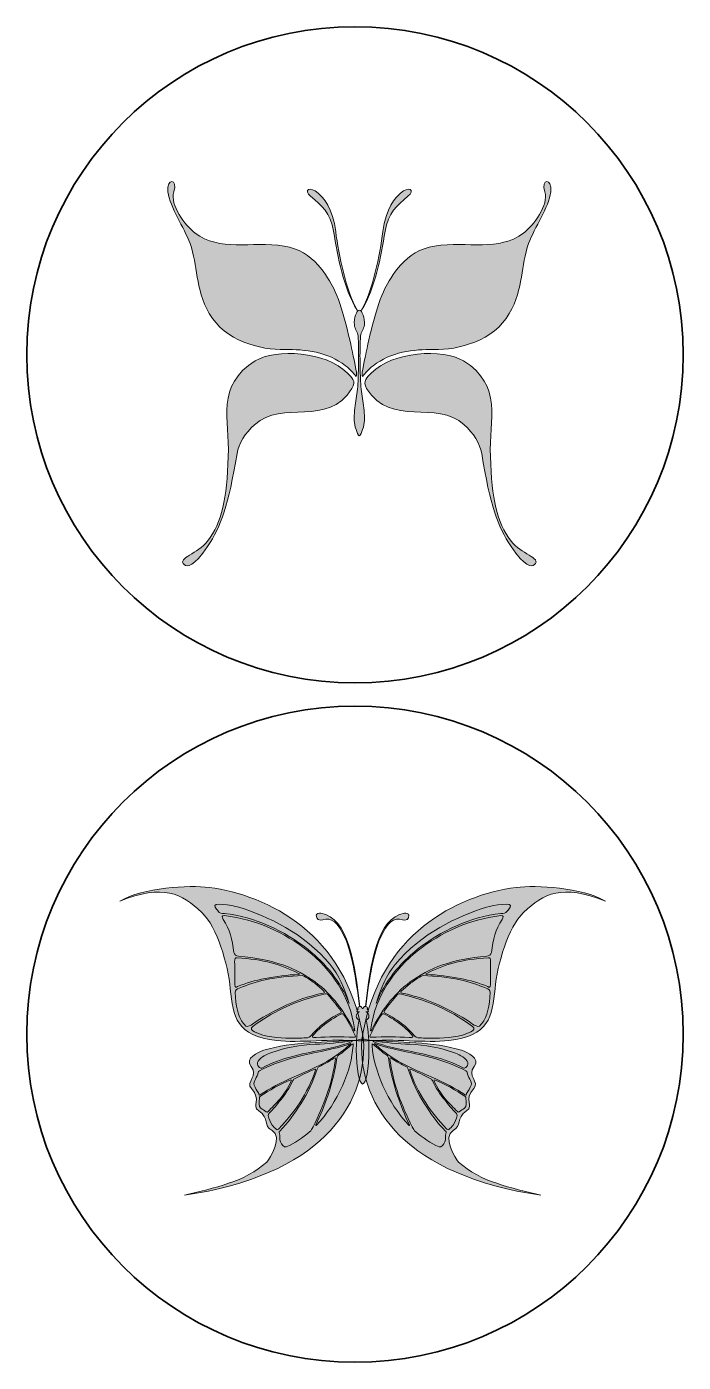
# Model space of a CAD drawing. Header units: inches. Extents: x 29 to 494, y -196 to -15.
# Drawn here: x 318.7 to 403.7, y -188.5 to -15.5 of the extents above; entities that cross this region are included whole.
import ezdxf

# ---------------------------------------------------------------- set-up
doc = ezdxf.new("R2010")
doc.units = ezdxf.units.IN
doc.header["$MEASUREMENT"] = 0
doc.layers.add('Layer 1', color=7, linetype='Continuous')

msp = doc.modelspace()

# ---------------------------------------------------------------- hatches: boundary and pattern name
at = {"layer": 'Layer 1'}
h = msp.add_hatch(color=250, dxfattribs=at)
edge = h.paths.add_edge_path()
edge.add_spline(control_points=[(358.39, -49.38), (357.63, -47.9), (355.81, -44.43), (351.97, -43.87), (347.64, -43.24), (343.62, -44.59), (340.46, -42.19), (339.13, -41.18), (337.15, -38.53), (337.7, -36.86), (338.28, -35.07), (336.72, -35.01), (336.93, -36.85), (337.17, -38.87), (339.04, -41.46), (339.79, -43.53), (340.85, -46.43), (340.41, -49.27), (342.29, -52.61), (344.29, -56.14), (348.92, -57.36), (352.05, -57.28), (354.67, -57.22), (357.64, -57.58), (359.92, -59.37), (360.63, -59.93), (360.92, -60.3), (361.24, -60.72), (361.48, -61.03), (361.33, -59.95), (360.93, -58.12), (360.39, -55.59), (359.52, -51.59), (358.39, -49.38), (358.39, -49.38), (358.39, -49.38), (358.39, -49.38)], knot_values=[0, 0, 0, 0, 1, 1, 1, 2, 2, 2, 3, 3, 3, 4, 4, 4, 5, 5, 5, 6, 6, 6, 7, 7, 7, 8, 8, 8, 9, 9, 9, 10, 10, 10, 11, 11, 11, 12, 12, 12, 12], degree=3, periodic=1)
h = msp.add_hatch(color=250, dxfattribs=at)
edge = h.paths.add_edge_path()
edge.add_spline(control_points=[(361.42, -52.19), (360.02, -49.57), (359.01, -45.05), (358.66, -42), (358.32, -38.98), (356.98, -37.53), (356.4, -37.02), (355.27, -36.06), (354.45, -36.61), (355.41, -37.42), (356.85, -38.64), (357.97, -39.51), (358.37, -41.94), (358.93, -45.34), (359.66, -49.25), (361.42, -52.19), (361.42, -52.19), (361.42, -52.19), (361.42, -52.19)], knot_values=[0, 0, 0, 0, 1, 1, 1, 2, 2, 2, 3, 3, 3, 4, 4, 4, 5, 5, 5, 6, 6, 6, 6], degree=3, periodic=1)
edge = h.paths.add_edge_path()
edge.add_spline(control_points=[(362.01, -52.19), (363.4, -49.57), (364.41, -45.05), (364.76, -42), (365.1, -38.98), (366.44, -37.53), (367.03, -37.02), (368.15, -36.06), (368.97, -36.61), (368.01, -37.42), (366.57, -38.64), (365.45, -39.51), (365.05, -41.94), (364.49, -45.34), (363.76, -49.25), (362.01, -52.19), (362.01, -52.19), (362.01, -52.19), (362.01, -52.19)], knot_values=[0, 0, 0, 0, 1, 1, 1, 2, 2, 2, 3, 3, 3, 4, 4, 4, 5, 5, 5, 6, 6, 6, 6], degree=3, periodic=1)
h = msp.add_hatch(color=250, dxfattribs=at)
edge = h.paths.add_edge_path()
edge.add_spline(control_points=[(365.03, -49.38), (365.79, -47.9), (367.62, -44.43), (371.46, -43.87), (375.78, -43.24), (379.8, -44.59), (382.96, -42.19), (384.29, -41.18), (386.27, -38.53), (385.73, -36.86), (385.14, -35.07), (386.7, -35.01), (386.49, -36.85), (386.26, -38.87), (384.38, -41.46), (383.63, -43.53), (382.58, -46.43), (383.02, -49.27), (381.13, -52.61), (379.13, -56.14), (374.5, -57.36), (371.37, -57.28), (368.75, -57.22), (365.78, -57.58), (363.51, -59.37), (362.79, -59.93), (362.51, -60.3), (362.18, -60.72), (361.94, -61.03), (362.1, -59.95), (362.49, -58.12), (363.03, -55.59), (363.9, -51.59), (365.03, -49.38), (365.03, -49.38), (365.03, -49.38), (365.03, -49.38)], knot_values=[0, 0, 0, 0, 1, 1, 1, 2, 2, 2, 3, 3, 3, 4, 4, 4, 5, 5, 5, 6, 6, 6, 7, 7, 7, 8, 8, 8, 9, 9, 9, 10, 10, 10, 11, 11, 11, 12, 12, 12, 12], degree=3, periodic=1)
h = msp.add_hatch(color=250, dxfattribs=at)
edge = h.paths.add_edge_path()
edge.add_spline(control_points=[(361.55, -55.55), (361.61, -56.42), (361.63, -57.43), (361.62, -58.45), (361.61, -59.47), (361.58, -60.49), (361.54, -61.38), (361.51, -62.32), (361.37, -63.13), (361.25, -63.93), (361.13, -64.74), (361.02, -65.55), (361.05, -66.49), (361.06, -66.77), (361.15, -67.22), (361.28, -67.62), (361.41, -68.02), (361.57, -68.38), (361.71, -68.47), (361.85, -68.38), (362.01, -68.02), (362.14, -67.62), (362.27, -67.22), (362.37, -66.77), (362.37, -66.49), (362.4, -65.55), (362.29, -64.74), (362.17, -63.93), (362.05, -63.13), (361.91, -62.32), (361.88, -61.38), (361.84, -60.49), (361.81, -59.47), (361.8, -58.45), (361.79, -57.43), (361.81, -56.42), (361.87, -55.55), (361.89, -55.26), (362, -55.04), (362.11, -54.82), (362.22, -54.6), (362.33, -54.38), (362.36, -54.08), (362.44, -53.21), (362.08, -52.19), (361.71, -52.19), (361.35, -52.19), (360.98, -53.21), (361.07, -54.08), (361.09, -54.38), (361.21, -54.6), (361.31, -54.82), (361.42, -55.04), (361.53, -55.26), (361.55, -55.55), (361.55, -55.55), (361.55, -55.55), (361.55, -55.55)], knot_values=[0, 0, 0, 0, 1, 1, 1, 2, 2, 2, 3, 3, 3, 4, 4, 4, 5, 5, 5, 6, 6, 6, 7, 7, 7, 8, 8, 8, 9, 9, 9, 10, 10, 10, 11, 11, 11, 12, 12, 12, 13, 13, 13, 14, 14, 14, 15, 15, 15, 16, 16, 16, 17, 17, 17, 18, 18, 18, 19, 19, 19, 19], degree=3, periodic=1)
h = msp.add_hatch(color=250, dxfattribs=at)
edge = h.paths.add_edge_path()
edge.add_spline(control_points=[(360.12, -60.29), (360.7, -60.9), (361.37, -61.35), (360.76, -62.32), (357.59, -67.45), (351.78, -63.71), (348.15, -67.01), (346.92, -68.12), (346.09, -69.46), (345.88, -70.75), (344.75, -77.47), (343.84, -80.11), (342.06, -82.79), (340.3, -85.46), (339.41, -85.48), (339.03, -85.14), (338.06, -84.3), (340.87, -83.69), (342.05, -82.11), (343.96, -79.57), (344.55, -76.71), (344.75, -71.11), (344.92, -66.33), (343.07, -61.94), (348.23, -58.75), (350.89, -57.1), (357.51, -57.55), (360.12, -60.29), (360.12, -60.29), (360.12, -60.29), (360.12, -60.29)], knot_values=[0, 0, 0, 0, 1, 1, 1, 2, 2, 2, 3, 3, 3, 4, 4, 4, 5, 5, 5, 6, 6, 6, 7, 7, 7, 8, 8, 8, 9, 9, 9, 10, 10, 10, 10], degree=3, periodic=1)
h = msp.add_hatch(color=250, dxfattribs=at)
edge = h.paths.add_edge_path()
edge.add_spline(control_points=[(363.3, -60.29), (362.72, -60.9), (362.06, -61.35), (362.66, -62.32), (365.84, -67.45), (371.64, -63.71), (375.28, -67.01), (376.5, -68.12), (377.33, -69.46), (377.55, -70.75), (378.67, -77.47), (379.59, -80.11), (381.36, -82.79), (383.12, -85.46), (384.01, -85.48), (384.4, -85.14), (385.37, -84.3), (382.55, -83.69), (381.37, -82.11), (379.46, -79.57), (378.88, -76.71), (378.68, -71.11), (378.5, -66.33), (380.35, -61.94), (375.2, -58.75), (372.54, -57.1), (365.92, -57.55), (363.3, -60.29), (363.3, -60.29), (363.3, -60.29), (363.3, -60.29)], knot_values=[0, 0, 0, 0, 1, 1, 1, 2, 2, 2, 3, 3, 3, 4, 4, 4, 5, 5, 5, 6, 6, 6, 7, 7, 7, 8, 8, 8, 9, 9, 9, 10, 10, 10, 10], degree=3, periodic=1)
h = msp.add_hatch(color=7, dxfattribs=at)
edge = h.paths.add_edge_path()
edge.add_spline(control_points=[(362.15, -146.07), (359.94, -132.98), (349.96, -127.97), (342.28, -126.96), (339.68, -126.62), (333.7, -126.94), (330.69, -128.74), (336.36, -126.49), (338.7, -127.71), (341.31, -130.2), (343.35, -132.15), (344.68, -136.86), (345.01, -140.09), (345.37, -143.74), (345.77, -146.17), (351.01, -146.79), (353.86, -147.13), (358.27, -146.53), (361.56, -146.84), (362.42, -146.91), (362.22, -146.48), (362.15, -146.07), (362.15, -146.07), (362.15, -146.07), (362.15, -146.07)], knot_values=[0, 0, 0, 0, 1, 1, 1, 2, 2, 2, 3, 3, 3, 4, 4, 4, 5, 5, 5, 6, 6, 6, 7, 7, 7, 8, 8, 8, 8], degree=3, periodic=1)
h = msp.add_hatch(color=7, dxfattribs=at)
edge = h.paths.add_edge_path()
edge.add_spline(control_points=[(362.14, -146.07), (364.34, -132.97), (374.32, -127.97), (382, -126.96), (384.6, -126.62), (390.58, -126.94), (393.59, -128.74), (387.92, -126.49), (385.58, -127.71), (382.98, -130.2), (380.94, -132.15), (379.6, -136.86), (379.28, -140.09), (378.91, -143.74), (378.51, -146.17), (373.28, -146.79), (370.43, -147.13), (366.01, -146.53), (362.73, -146.84), (361.87, -146.91), (362.07, -146.48), (362.14, -146.07), (362.14, -146.07), (362.14, -146.07), (362.14, -146.07)], knot_values=[0, 0, 0, 0, 1, 1, 1, 2, 2, 2, 3, 3, 3, 4, 4, 4, 5, 5, 5, 6, 6, 6, 7, 7, 7, 8, 8, 8, 8], degree=3, periodic=1)
h = msp.add_hatch(color=7, dxfattribs=at)
edge = h.paths.add_edge_path()
edge.add_spline(control_points=[(362.58, -144.16), (362.81, -144.95), (362.96, -146.35), (362.96, -147.94), (362.96, -150.41), (362.6, -152.42), (362.14, -152.42), (361.69, -152.42), (361.32, -150.41), (361.32, -147.94), (361.32, -146.35), (361.47, -144.95), (361.7, -144.16), (361.47, -144.04), (361.32, -143.85), (361.32, -143.63), (361.32, -143.39), (361.49, -143.19), (361.74, -143.08), (361.53, -143.04), (361.39, -143.08), (361.39, -143.01), (361.39, -142.94), (361.45, -142.78), (361.57, -142.74), (361.54, -142.7), (361.52, -142.66), (361.52, -142.61), (361.52, -142.5), (361.61, -142.42), (361.72, -142.39), (361.28, -138.53), (360.71, -135.43), (359.88, -133.57), (358.95, -131.47), (358.06, -130.73), (356.99, -131.15), (356.54, -131.32), (356.13, -131.11), (356.14, -130.53), (356.15, -130.32), (356.52, -130.25), (356.72, -130.29), (360.28, -130.88), (361.13, -136.78), (361.78, -142.38), (361.78, -142.38), (361.8, -142.38), (361.8, -142.38), (361.95, -142.38), (362.07, -142.48), (362.07, -142.61), (362.07, -142.63), (362.07, -142.64), (362.07, -142.66), (362.09, -142.65), (362.12, -142.65), (362.14, -142.65), (362.17, -142.65), (362.19, -142.65), (362.22, -142.66), (362.21, -142.64), (362.21, -142.63), (362.21, -142.61), (362.21, -142.48), (362.33, -142.38), (362.49, -142.38), (362.49, -142.38), (362.5, -142.38), (362.5, -142.38), (363.16, -136.78), (364, -130.88), (367.56, -130.29), (367.77, -130.25), (368.13, -130.32), (368.14, -130.53), (368.16, -131.11), (367.75, -131.32), (367.29, -131.15), (366.22, -130.73), (365.33, -131.47), (364.4, -133.57), (363.58, -135.43), (363, -138.53), (362.56, -142.39), (362.68, -142.42), (362.76, -142.5), (362.76, -142.61), (362.76, -142.66), (362.75, -142.7), (362.72, -142.74), (362.83, -142.78), (362.9, -142.94), (362.9, -143.01), (362.9, -143.08), (362.76, -143.04), (362.55, -143.08), (362.8, -143.19), (362.96, -143.39), (362.96, -143.63), (362.96, -143.85), (362.81, -144.04), (362.58, -144.16), (362.58, -144.16), (362.58, -144.16), (362.58, -144.16)], knot_values=[0, 0, 0, 0, 1, 1, 1, 2, 2, 2, 3, 3, 3, 4, 4, 4, 5, 5, 5, 6, 6, 6, 7, 7, 7, 8, 8, 8, 9, 9, 9, 10, 10, 10, 11, 11, 11, 12, 12, 12, 13, 13, 13, 14, 14, 14, 15, 15, 15, 16, 16, 16, 17, 17, 17, 18, 18, 18, 19, 19, 19, 20, 20, 20, 21, 21, 21, 22, 22, 22, 23, 23, 23, 24, 24, 24, 25, 25, 25, 26, 26, 26, 27, 27, 27, 28, 28, 28, 29, 29, 29, 30, 30, 30, 31, 31, 31, 32, 32, 32, 33, 33, 33, 34, 34, 34, 35, 35, 35, 35], degree=3, periodic=1)
h = msp.add_hatch(color=7, dxfattribs=at)
edge = h.paths.add_edge_path()
edge.add_spline(control_points=[(361.31, -146.73), (357.41, -147.05), (353.08, -146.91), (349.33, -148.04), (348.6, -148.26), (346.83, -149.13), (347.7, -150.15), (348.72, -151.33), (346.97, -152.17), (347.73, -153), (349.14, -154.54), (347.68, -155.18), (348.69, -155.89), (350.12, -156.88), (349.21, -157.81), (350.42, -158.44), (351.84, -159.18), (350.16, -162.11), (349.72, -162.53), (346.95, -165.12), (342.89, -165.86), (339.06, -166.83), (356.36, -164.3), (362.69, -155.49), (362.26, -146.74), (362.25, -146.46), (361.59, -146.7), (361.31, -146.73), (361.31, -146.73), (361.31, -146.73), (361.31, -146.73)], knot_values=[0, 0, 0, 0, 1, 1, 1, 2, 2, 2, 3, 3, 3, 4, 4, 4, 5, 5, 5, 6, 6, 6, 7, 7, 7, 8, 8, 8, 9, 9, 9, 10, 10, 10, 10], degree=3, periodic=1)
h = msp.add_hatch(color=7, dxfattribs=at)
edge = h.paths.add_edge_path()
edge.add_spline(control_points=[(362.97, -146.73), (366.87, -147.05), (371.21, -146.91), (374.95, -148.04), (375.68, -148.26), (377.45, -149.13), (376.58, -150.15), (375.57, -151.33), (377.31, -152.17), (376.55, -153), (375.14, -154.54), (376.6, -155.18), (375.6, -155.89), (374.17, -156.88), (375.07, -157.81), (373.86, -158.44), (372.44, -159.18), (374.12, -162.11), (374.57, -162.53), (377.34, -165.12), (381.39, -165.86), (385.23, -166.83), (367.93, -164.3), (361.59, -155.49), (362.02, -146.74), (362.04, -146.46), (362.69, -146.7), (362.97, -146.73), (362.97, -146.73), (362.97, -146.73), (362.97, -146.73)], knot_values=[0, 0, 0, 0, 1, 1, 1, 2, 2, 2, 3, 3, 3, 4, 4, 4, 5, 5, 5, 6, 6, 6, 7, 7, 7, 8, 8, 8, 9, 9, 9, 10, 10, 10, 10], degree=3, periodic=1)

# ---------------------------------------------------------------- linework, layer by layer
at = {"layer": 'Layer 1', "color": 250, "lineweight": 35}
for points in [[(403.65, -57.95), (403.65, -81.43), (384.62, -100.45), (361.15, -100.45), (337.68, -100.45), (318.65, -81.43), (318.65, -57.95), (318.65, -34.48), (337.68, -15.45), (361.15, -15.45), (384.62, -15.45), (403.65, -34.48), (403.65, -57.95)], [(403.65, -145.97), (403.65, -169.44), (384.62, -188.47), (361.15, -188.47), (337.68, -188.47), (318.65, -169.44), (318.65, -145.97), (318.65, -122.5), (337.68, -103.47), (361.15, -103.47), (384.62, -103.47), (403.65, -122.5), (403.65, -145.97)]]:
    msp.add_open_spline(points, degree=3, knots=[0, 0, 0, 0, 1, 1, 1, 2, 2, 2, 3, 3, 3, 4, 4, 4, 4], dxfattribs=at)
at = {"layer": 'Layer 1', "lineweight": 0}
for points, knots in [([(358.39, -49.38), (357.63, -47.9), (355.81, -44.43), (351.97, -43.87), (347.64, -43.24), (343.62, -44.59), (340.46, -42.19), (339.13, -41.18), (337.15, -38.53), (337.7, -36.86), (338.28, -35.07), (336.72, -35.01), (336.93, -36.85), (337.17, -38.87), (339.04, -41.46), (339.79, -43.53), (340.85, -46.43), (340.41, -49.27), (342.29, -52.61), (344.29, -56.14), (348.92, -57.36), (352.05, -57.28), (354.67, -57.22), (357.64, -57.58), (359.92, -59.37), (360.63, -59.93), (360.92, -60.3), (361.24, -60.72), (361.48, -61.03), (361.33, -59.95), (360.93, -58.12), (360.39, -55.59), (359.52, -51.59), (358.39, -49.38), (358.39, -49.38), (358.39, -49.38), (358.39, -49.38)], [0, 0, 0, 0, 1, 1, 1, 2, 2, 2, 3, 3, 3, 4, 4, 4, 5, 5, 5, 6, 6, 6, 7, 7, 7, 8, 8, 8, 9, 9, 9, 10, 10, 10, 11, 11, 11, 12, 12, 12, 12]), ([(361.42, -52.19), (360.02, -49.57), (359.01, -45.05), (358.66, -42), (358.32, -38.98), (356.98, -37.53), (356.4, -37.02), (355.27, -36.06), (354.45, -36.61), (355.41, -37.42), (356.85, -38.64), (357.97, -39.51), (358.37, -41.94), (358.93, -45.34), (359.66, -49.25), (361.42, -52.19), (361.42, -52.19), (361.42, -52.19), (361.42, -52.19)], [0, 0, 0, 0, 1, 1, 1, 2, 2, 2, 3, 3, 3, 4, 4, 4, 5, 5, 5, 6, 6, 6, 6]), ([(365.03, -49.38), (365.79, -47.9), (367.62, -44.43), (371.46, -43.87), (375.78, -43.24), (379.8, -44.59), (382.96, -42.19), (384.29, -41.18), (386.27, -38.53), (385.73, -36.86), (385.14, -35.07), (386.7, -35.01), (386.49, -36.85), (386.26, -38.87), (384.38, -41.46), (383.63, -43.53), (382.58, -46.43), (383.02, -49.27), (381.13, -52.61), (379.13, -56.14), (374.5, -57.36), (371.37, -57.28), (368.75, -57.22), (365.78, -57.58), (363.51, -59.37), (362.79, -59.93), (362.51, -60.3), (362.18, -60.72), (361.94, -61.03), (362.1, -59.95), (362.49, -58.12), (363.03, -55.59), (363.9, -51.59), (365.03, -49.38), (365.03, -49.38), (365.03, -49.38), (365.03, -49.38)], [0, 0, 0, 0, 1, 1, 1, 2, 2, 2, 3, 3, 3, 4, 4, 4, 5, 5, 5, 6, 6, 6, 7, 7, 7, 8, 8, 8, 9, 9, 9, 10, 10, 10, 11, 11, 11, 12, 12, 12, 12]), ([(362.01, -52.19), (363.4, -49.57), (364.41, -45.05), (364.76, -42), (365.1, -38.98), (366.44, -37.53), (367.03, -37.02), (368.15, -36.06), (368.97, -36.61), (368.01, -37.42), (366.57, -38.64), (365.45, -39.51), (365.05, -41.94), (364.49, -45.34), (363.76, -49.25), (362.01, -52.19), (362.01, -52.19), (362.01, -52.19), (362.01, -52.19)], [0, 0, 0, 0, 1, 1, 1, 2, 2, 2, 3, 3, 3, 4, 4, 4, 5, 5, 5, 6, 6, 6, 6]), ([(361.55, -55.55), (361.61, -56.42), (361.63, -57.43), (361.62, -58.45), (361.61, -59.47), (361.58, -60.49), (361.54, -61.38), (361.51, -62.32), (361.37, -63.13), (361.25, -63.93), (361.13, -64.74), (361.02, -65.55), (361.05, -66.49), (361.06, -66.77), (361.15, -67.22), (361.28, -67.62), (361.41, -68.02), (361.57, -68.38), (361.71, -68.47), (361.85, -68.38), (362.01, -68.02), (362.14, -67.62), (362.27, -67.22), (362.37, -66.77), (362.37, -66.49), (362.4, -65.55), (362.29, -64.74), (362.17, -63.93), (362.05, -63.13), (361.91, -62.32), (361.88, -61.38), (361.84, -60.49), (361.81, -59.47), (361.8, -58.45), (361.79, -57.43), (361.81, -56.42), (361.87, -55.55), (361.89, -55.26), (362, -55.04), (362.11, -54.82), (362.22, -54.6), (362.33, -54.38), (362.36, -54.08), (362.44, -53.21), (362.08, -52.19), (361.71, -52.19), (361.35, -52.19), (360.98, -53.21), (361.07, -54.08), (361.09, -54.38), (361.21, -54.6), (361.31, -54.82), (361.42, -55.04), (361.53, -55.26), (361.55, -55.55), (361.55, -55.55), (361.55, -55.55), (361.55, -55.55)], [0, 0, 0, 0, 1, 1, 1, 2, 2, 2, 3, 3, 3, 4, 4, 4, 5, 5, 5, 6, 6, 6, 7, 7, 7, 8, 8, 8, 9, 9, 9, 10, 10, 10, 11, 11, 11, 12, 12, 12, 13, 13, 13, 14, 14, 14, 15, 15, 15, 16, 16, 16, 17, 17, 17, 18, 18, 18, 19, 19, 19, 19]), ([(360.12, -60.29), (360.7, -60.9), (361.37, -61.35), (360.76, -62.32), (357.59, -67.45), (351.78, -63.71), (348.15, -67.01), (346.92, -68.12), (346.09, -69.46), (345.88, -70.75), (344.75, -77.47), (343.84, -80.11), (342.06, -82.79), (340.3, -85.46), (339.41, -85.48), (339.03, -85.14), (338.06, -84.3), (340.87, -83.69), (342.05, -82.11), (343.96, -79.57), (344.55, -76.71), (344.75, -71.11), (344.92, -66.33), (343.07, -61.94), (348.23, -58.75), (350.89, -57.1), (357.51, -57.55), (360.12, -60.29), (360.12, -60.29), (360.12, -60.29), (360.12, -60.29)], [0, 0, 0, 0, 1, 1, 1, 2, 2, 2, 3, 3, 3, 4, 4, 4, 5, 5, 5, 6, 6, 6, 7, 7, 7, 8, 8, 8, 9, 9, 9, 10, 10, 10, 10]), ([(363.3, -60.29), (362.72, -60.9), (362.06, -61.35), (362.66, -62.32), (365.84, -67.45), (371.64, -63.71), (375.28, -67.01), (376.5, -68.12), (377.33, -69.46), (377.55, -70.75), (378.67, -77.47), (379.59, -80.11), (381.36, -82.79), (383.12, -85.46), (384.01, -85.48), (384.4, -85.14), (385.37, -84.3), (382.55, -83.69), (381.37, -82.11), (379.46, -79.57), (378.88, -76.71), (378.68, -71.11), (378.5, -66.33), (380.35, -61.94), (375.2, -58.75), (372.54, -57.1), (365.92, -57.55), (363.3, -60.29), (363.3, -60.29), (363.3, -60.29), (363.3, -60.29)], [0, 0, 0, 0, 1, 1, 1, 2, 2, 2, 3, 3, 3, 4, 4, 4, 5, 5, 5, 6, 6, 6, 7, 7, 7, 8, 8, 8, 9, 9, 9, 10, 10, 10, 10]), ([(362.15, -146.07), (359.94, -132.98), (349.96, -127.97), (342.28, -126.96), (339.68, -126.62), (333.7, -126.94), (330.69, -128.74), (336.36, -126.49), (338.7, -127.71), (341.31, -130.2), (343.35, -132.15), (344.68, -136.86), (345.01, -140.09), (345.37, -143.74), (345.77, -146.17), (351.01, -146.79), (353.86, -147.13), (358.27, -146.53), (361.56, -146.84), (362.42, -146.91), (362.22, -146.48), (362.15, -146.07), (362.15, -146.07), (362.15, -146.07), (362.15, -146.07)], [0, 0, 0, 0, 1, 1, 1, 2, 2, 2, 3, 3, 3, 4, 4, 4, 5, 5, 5, 6, 6, 6, 7, 7, 7, 8, 8, 8, 8]), ([(362.14, -146.07), (364.34, -132.97), (374.32, -127.97), (382, -126.96), (384.6, -126.62), (390.58, -126.94), (393.59, -128.74), (387.92, -126.49), (385.58, -127.71), (382.98, -130.2), (380.94, -132.15), (379.6, -136.86), (379.28, -140.09), (378.91, -143.74), (378.51, -146.17), (373.28, -146.79), (370.43, -147.13), (366.01, -146.53), (362.73, -146.84), (361.87, -146.91), (362.07, -146.48), (362.14, -146.07), (362.14, -146.07), (362.14, -146.07), (362.14, -146.07)], [0, 0, 0, 0, 1, 1, 1, 2, 2, 2, 3, 3, 3, 4, 4, 4, 5, 5, 5, 6, 6, 6, 7, 7, 7, 8, 8, 8, 8]), ([(360.41, -141.99), (359.85, -140.08), (359, -138.26), (357.94, -136.96), (354.61, -132.9), (349.77, -130.64), (346.09, -129.51), (345.25, -129.25), (342.52, -128.8), (343.04, -129.51), (343.17, -129.7), (343.3, -129.87), (343.42, -130.04), (343.63, -130.36), (343.87, -130.31), (344.25, -130.35), (348.17, -130.7), (352.07, -132.65), (355.03, -134.97), (357.41, -136.83), (359.25, -139.18), (360.41, -141.99), (360.41, -141.99), (360.41, -141.99), (360.41, -141.99)], [0, 0, 0, 0, 1, 1, 1, 2, 2, 2, 3, 3, 3, 4, 4, 4, 5, 5, 5, 6, 6, 6, 7, 7, 7, 8, 8, 8, 8]), ([(363.87, -141.99), (364.44, -140.08), (365.28, -138.26), (366.34, -136.96), (369.67, -132.9), (374.52, -130.64), (378.19, -129.51), (379.03, -129.25), (381.76, -128.8), (381.24, -129.51), (381.11, -129.7), (380.99, -129.87), (380.87, -130.04), (380.65, -130.36), (380.41, -130.31), (380.03, -130.35), (376.11, -130.7), (372.22, -132.65), (369.25, -134.97), (366.88, -136.83), (365.03, -139.18), (363.87, -141.99), (363.87, -141.99), (363.87, -141.99), (363.87, -141.99)], [0, 0, 0, 0, 1, 1, 1, 2, 2, 2, 3, 3, 3, 4, 4, 4, 5, 5, 5, 6, 6, 6, 7, 7, 7, 8, 8, 8, 8]), ([(361.09, -145.26), (360.55, -141.2), (358.14, -137.6), (354.93, -135.09), (352.05, -132.85), (348.43, -131.09), (344.25, -130.61), (343.9, -130.57), (343.9, -130.8), (344.09, -131.1), (344.96, -132.44), (345.26, -133.66), (345.46, -135.4), (345.48, -135.63), (345.82, -135.86), (346.06, -135.87), (350.51, -136.18), (353.6, -137.45), (355.98, -139.2), (358.25, -140.88), (359.78, -143.06), (361.01, -145.44), (361.16, -145.73), (361.1, -145.38), (361.09, -145.26), (361.09, -145.26), (361.09, -145.26), (361.09, -145.26)], [0, 0, 0, 0, 1, 1, 1, 2, 2, 2, 3, 3, 3, 4, 4, 4, 5, 5, 5, 6, 6, 6, 7, 7, 7, 8, 8, 8, 9, 9, 9, 9]), ([(362.58, -144.16), (362.81, -144.95), (362.96, -146.35), (362.96, -147.94), (362.96, -150.41), (362.6, -152.42), (362.14, -152.42), (361.69, -152.42), (361.32, -150.41), (361.32, -147.94), (361.32, -146.35), (361.47, -144.95), (361.7, -144.16), (361.47, -144.04), (361.32, -143.85), (361.32, -143.63), (361.32, -143.39), (361.49, -143.19), (361.74, -143.08), (361.53, -143.04), (361.39, -143.08), (361.39, -143.01), (361.39, -142.94), (361.45, -142.78), (361.57, -142.74), (361.54, -142.7), (361.52, -142.66), (361.52, -142.61), (361.52, -142.5), (361.61, -142.42), (361.72, -142.39), (361.28, -138.53), (360.71, -135.43), (359.88, -133.57), (358.95, -131.47), (358.06, -130.73), (356.99, -131.15), (356.54, -131.32), (356.13, -131.11), (356.14, -130.53), (356.15, -130.32), (356.52, -130.25), (356.72, -130.29), (360.28, -130.88), (361.13, -136.78), (361.78, -142.38), (361.78, -142.38), (361.8, -142.38), (361.8, -142.38), (361.95, -142.38), (362.07, -142.48), (362.07, -142.61), (362.07, -142.63), (362.07, -142.64), (362.07, -142.66), (362.09, -142.65), (362.12, -142.65), (362.14, -142.65), (362.17, -142.65), (362.19, -142.65), (362.22, -142.66), (362.21, -142.64), (362.21, -142.63), (362.21, -142.61), (362.21, -142.48), (362.33, -142.38), (362.49, -142.38), (362.49, -142.38), (362.5, -142.38), (362.5, -142.38), (363.16, -136.78), (364, -130.88), (367.56, -130.29), (367.77, -130.25), (368.13, -130.32), (368.14, -130.53), (368.16, -131.11), (367.75, -131.32), (367.29, -131.15), (366.22, -130.73), (365.33, -131.47), (364.4, -133.57), (363.58, -135.43), (363, -138.53), (362.56, -142.39), (362.68, -142.42), (362.76, -142.5), (362.76, -142.61), (362.76, -142.66), (362.75, -142.7), (362.72, -142.74), (362.83, -142.78), (362.9, -142.94), (362.9, -143.01), (362.9, -143.08), (362.76, -143.04), (362.55, -143.08), (362.8, -143.19), (362.96, -143.39), (362.96, -143.63), (362.96, -143.85), (362.81, -144.04), (362.58, -144.16), (362.58, -144.16), (362.58, -144.16), (362.58, -144.16)], [0, 0, 0, 0, 1, 1, 1, 2, 2, 2, 3, 3, 3, 4, 4, 4, 5, 5, 5, 6, 6, 6, 7, 7, 7, 8, 8, 8, 9, 9, 9, 10, 10, 10, 11, 11, 11, 12, 12, 12, 13, 13, 13, 14, 14, 14, 15, 15, 15, 16, 16, 16, 17, 17, 17, 18, 18, 18, 19, 19, 19, 20, 20, 20, 21, 21, 21, 22, 22, 22, 23, 23, 23, 24, 24, 24, 25, 25, 25, 26, 26, 26, 27, 27, 27, 28, 28, 28, 29, 29, 29, 30, 30, 30, 31, 31, 31, 32, 32, 32, 33, 33, 33, 34, 34, 34, 35, 35, 35, 35]), ([(363.2, -145.26), (363.73, -141.2), (366.14, -137.6), (369.35, -135.09), (372.23, -132.85), (375.85, -131.09), (380.03, -130.61), (380.38, -130.57), (380.39, -130.8), (380.19, -131.1), (379.32, -132.44), (379.02, -133.66), (378.82, -135.4), (378.8, -135.63), (378.46, -135.86), (378.22, -135.87), (373.77, -136.18), (370.68, -137.45), (368.3, -139.2), (366.04, -140.88), (364.5, -143.06), (363.28, -145.44), (363.13, -145.73), (363.18, -145.38), (363.2, -145.26), (363.2, -145.26), (363.2, -145.26), (363.2, -145.26)], [0, 0, 0, 0, 1, 1, 1, 2, 2, 2, 3, 3, 3, 4, 4, 4, 5, 5, 5, 6, 6, 6, 7, 7, 7, 8, 8, 8, 9, 9, 9, 9]), ([(345.57, -136.6), (345.62, -137.39), (345.59, -138.44), (345.6, -139.54), (345.61, -139.98), (345.79, -139.88), (345.95, -139.81), (347.03, -139.32), (348.25, -139.01), (349.5, -138.76), (350.92, -138.46), (352.41, -138.29), (353.87, -138.23), (354.13, -138.22), (353.85, -138.08), (353.76, -138.04), (351.63, -136.99), (349.27, -136.25), (345.88, -136.07), (345.64, -136.06), (345.55, -136.15), (345.57, -136.6), (345.57, -136.6), (345.57, -136.6), (345.57, -136.6)], [0, 0, 0, 0, 1, 1, 1, 2, 2, 2, 3, 3, 3, 4, 4, 4, 5, 5, 5, 6, 6, 6, 7, 7, 7, 8, 8, 8, 8]), ([(378.71, -136.6), (378.67, -137.39), (378.7, -138.44), (378.68, -139.54), (378.67, -139.98), (378.49, -139.88), (378.33, -139.81), (377.25, -139.32), (376.04, -139.01), (374.79, -138.76), (373.36, -138.46), (371.88, -138.29), (370.41, -138.23), (370.15, -138.22), (370.43, -138.08), (370.52, -138.04), (372.65, -136.99), (375.01, -136.25), (378.4, -136.07), (378.64, -136.06), (378.74, -136.15), (378.71, -136.6), (378.71, -136.6), (378.71, -136.6), (378.71, -136.6)], [0, 0, 0, 0, 1, 1, 1, 2, 2, 2, 3, 3, 3, 4, 4, 4, 5, 5, 5, 6, 6, 6, 7, 7, 7, 8, 8, 8, 8]), ([(345.63, -140.58), (345.71, -142.17), (345.96, -143.73), (346.72, -144.59), (346.82, -144.7), (346.92, -144.81), (347.03, -144.91), (347.24, -145.1), (347.69, -144.79), (347.9, -144.65), (349.12, -143.78), (350.32, -143.17), (351.7, -142.48), (353.35, -141.67), (355.12, -141.03), (357.05, -140.64), (357.28, -140.59), (357.24, -140.47), (357.09, -140.33), (356.72, -139.98), (356.31, -139.65), (355.89, -139.33), (355.47, -139.02), (355.03, -138.73), (354.55, -138.46), (354.48, -138.42), (354.41, -138.37), (354.32, -138.38), (352.72, -138.41), (351.09, -138.59), (349.53, -138.91), (348.31, -139.16), (347.24, -139.57), (346.16, -140), (345.87, -140.11), (345.62, -140.24), (345.63, -140.58), (345.63, -140.58), (345.63, -140.58), (345.63, -140.58)], [0, 0, 0, 0, 1, 1, 1, 2, 2, 2, 3, 3, 3, 4, 4, 4, 5, 5, 5, 6, 6, 6, 7, 7, 7, 8, 8, 8, 9, 9, 9, 10, 10, 10, 11, 11, 11, 12, 12, 12, 13, 13, 13, 13]), ([(378.65, -140.58), (378.57, -142.17), (378.33, -143.73), (377.56, -144.59), (377.47, -144.7), (377.36, -144.81), (377.26, -144.91), (377.05, -145.1), (376.59, -144.79), (376.38, -144.65), (375.16, -143.78), (373.96, -143.17), (372.58, -142.48), (370.94, -141.67), (369.17, -141.03), (367.24, -140.64), (367, -140.59), (367.04, -140.47), (367.19, -140.33), (367.57, -139.98), (367.97, -139.65), (368.4, -139.33), (368.81, -139.02), (369.26, -138.73), (369.73, -138.46), (369.8, -138.42), (369.88, -138.37), (369.96, -138.38), (371.56, -138.41), (373.2, -138.59), (374.76, -138.91), (375.97, -139.16), (377.05, -139.57), (378.12, -140), (378.41, -140.11), (378.67, -140.24), (378.65, -140.58), (378.65, -140.58), (378.65, -140.58), (378.65, -140.58)], [0, 0, 0, 0, 1, 1, 1, 2, 2, 2, 3, 3, 3, 4, 4, 4, 5, 5, 5, 6, 6, 6, 7, 7, 7, 8, 8, 8, 9, 9, 9, 10, 10, 10, 11, 11, 11, 12, 12, 12, 13, 13, 13, 13]), ([(348.16, -145.67), (349.5, -146.33), (351.19, -146.48), (352.82, -146.48), (353.5, -146.48), (354.14, -146.47), (354.74, -146.45), (355.1, -146.44), (355.33, -146.32), (355.56, -146.05), (355.95, -145.6), (356.37, -145.19), (356.83, -144.8), (357.53, -144.21), (358.33, -143.69), (359.21, -143.25), (359.37, -143.17), (359.4, -143.03), (359.3, -142.89), (358.8, -142.16), (358.18, -141.53), (357.62, -140.84), (357.54, -140.75), (357.4, -140.73), (357.3, -140.75), (355.58, -141.16), (353.47, -141.79), (351.77, -142.63), (350.41, -143.3), (349.11, -144.09), (347.92, -144.96), (347.56, -145.23), (347.8, -145.5), (348.16, -145.67), (348.16, -145.67), (348.16, -145.67), (348.16, -145.67)], [0, 0, 0, 0, 1, 1, 1, 2, 2, 2, 3, 3, 3, 4, 4, 4, 5, 5, 5, 6, 6, 6, 7, 7, 7, 8, 8, 8, 9, 9, 9, 10, 10, 10, 11, 11, 11, 12, 12, 12, 12]), ([(376.13, -145.67), (374.78, -146.33), (373.09, -146.48), (371.46, -146.48), (370.78, -146.48), (370.15, -146.47), (369.54, -146.45), (369.18, -146.44), (368.95, -146.32), (368.72, -146.05), (368.34, -145.6), (367.92, -145.19), (367.46, -144.8), (366.75, -144.21), (365.95, -143.69), (365.07, -143.25), (364.91, -143.17), (364.88, -143.03), (364.98, -142.89), (365.49, -142.16), (366.1, -141.53), (366.67, -140.84), (366.74, -140.75), (366.89, -140.73), (366.99, -140.75), (368.7, -141.16), (370.82, -141.79), (372.51, -142.63), (373.87, -143.3), (375.17, -144.09), (376.36, -144.96), (376.73, -145.23), (376.48, -145.5), (376.13, -145.67), (376.13, -145.67), (376.13, -145.67), (376.13, -145.67)], [0, 0, 0, 0, 1, 1, 1, 2, 2, 2, 3, 3, 3, 4, 4, 4, 5, 5, 5, 6, 6, 6, 7, 7, 7, 8, 8, 8, 9, 9, 9, 10, 10, 10, 11, 11, 11, 12, 12, 12, 12]), ([(356.11, -146.39), (357.72, -146.33), (359.25, -146.26), (361.08, -146.37), (361.31, -146.38), (361.19, -146.16), (361.14, -146.06), (360.63, -145.03), (360.3, -144.22), (359.69, -143.47), (359.62, -143.38), (359.55, -143.26), (359.42, -143.33), (358.49, -143.78), (357.66, -144.31), (356.93, -144.92), (356.53, -145.26), (356.16, -145.62), (355.82, -146), (355.47, -146.39), (355.67, -146.41), (356.11, -146.39), (356.11, -146.39), (356.11, -146.39), (356.11, -146.39)], [0, 0, 0, 0, 1, 1, 1, 2, 2, 2, 3, 3, 3, 4, 4, 4, 5, 5, 5, 6, 6, 6, 7, 7, 7, 8, 8, 8, 8]), ([(368.17, -146.39), (366.56, -146.33), (365.03, -146.26), (363.21, -146.37), (362.98, -146.38), (363.1, -146.16), (363.15, -146.06), (363.65, -145.03), (363.99, -144.22), (364.59, -143.47), (364.66, -143.38), (364.74, -143.26), (364.87, -143.33), (365.79, -143.78), (366.62, -144.31), (367.35, -144.92), (367.75, -145.26), (368.12, -145.62), (368.46, -146), (368.82, -146.39), (368.62, -146.41), (368.17, -146.39), (368.17, -146.39), (368.17, -146.39), (368.17, -146.39)], [0, 0, 0, 0, 1, 1, 1, 2, 2, 2, 3, 3, 3, 4, 4, 4, 5, 5, 5, 6, 6, 6, 7, 7, 7, 8, 8, 8, 8]), ([(361.31, -146.73), (357.41, -147.05), (353.08, -146.91), (349.33, -148.04), (348.6, -148.26), (346.83, -149.13), (347.7, -150.15), (348.72, -151.33), (346.97, -152.17), (347.73, -153), (349.14, -154.54), (347.68, -155.18), (348.69, -155.89), (350.12, -156.88), (349.21, -157.81), (350.42, -158.44), (351.84, -159.18), (350.16, -162.11), (349.72, -162.53), (346.95, -165.12), (342.89, -165.86), (339.06, -166.83), (356.36, -164.3), (362.69, -155.49), (362.26, -146.74), (362.25, -146.46), (361.59, -146.7), (361.31, -146.73), (361.31, -146.73), (361.31, -146.73), (361.31, -146.73)], [0, 0, 0, 0, 1, 1, 1, 2, 2, 2, 3, 3, 3, 4, 4, 4, 5, 5, 5, 6, 6, 6, 7, 7, 7, 8, 8, 8, 9, 9, 9, 10, 10, 10, 10]), ([(360.72, -146.81), (359.21, -147.09), (357.58, -147.19), (356.01, -147.27), (354.04, -147.38), (352.16, -147.69), (350.38, -148.34), (349.73, -148.57), (349.02, -148.88), (348.63, -149.45), (348.44, -149.73), (348.5, -149.96), (348.7, -150.21), (348.77, -150.3), (348.96, -150.43), (349.07, -150.37), (351.59, -149.01), (354.26, -148.55), (356.71, -148.03), (358.4, -147.67), (359.86, -147.36), (360.77, -146.9), (360.9, -146.83), (360.85, -146.78), (360.72, -146.81), (360.72, -146.81), (360.72, -146.81), (360.72, -146.81)], [0, 0, 0, 0, 1, 1, 1, 2, 2, 2, 3, 3, 3, 4, 4, 4, 5, 5, 5, 6, 6, 6, 7, 7, 7, 8, 8, 8, 9, 9, 9, 9]), ([(362.97, -146.73), (366.87, -147.05), (371.21, -146.91), (374.95, -148.04), (375.68, -148.26), (377.45, -149.13), (376.58, -150.15), (375.57, -151.33), (377.31, -152.17), (376.55, -153), (375.14, -154.54), (376.6, -155.18), (375.6, -155.89), (374.17, -156.88), (375.07, -157.81), (373.86, -158.44), (372.44, -159.18), (374.12, -162.11), (374.57, -162.53), (377.34, -165.12), (381.39, -165.86), (385.23, -166.83), (367.93, -164.3), (361.59, -155.49), (362.02, -146.74), (362.04, -146.46), (362.69, -146.7), (362.97, -146.73), (362.97, -146.73), (362.97, -146.73), (362.97, -146.73)], [0, 0, 0, 0, 1, 1, 1, 2, 2, 2, 3, 3, 3, 4, 4, 4, 5, 5, 5, 6, 6, 6, 7, 7, 7, 8, 8, 8, 9, 9, 9, 10, 10, 10, 10]), ([(363.56, -146.81), (365.07, -147.09), (366.7, -147.19), (368.27, -147.27), (370.24, -147.38), (372.12, -147.69), (373.9, -148.34), (374.55, -148.57), (375.26, -148.88), (375.66, -149.45), (375.85, -149.73), (375.79, -149.96), (375.58, -150.21), (375.51, -150.3), (375.32, -150.43), (375.22, -150.37), (372.69, -149.01), (370.02, -148.55), (367.57, -148.03), (365.88, -147.67), (364.42, -147.36), (363.52, -146.9), (363.38, -146.83), (363.43, -146.78), (363.56, -146.81), (363.56, -146.81), (363.56, -146.81), (363.56, -146.81)], [0, 0, 0, 0, 1, 1, 1, 2, 2, 2, 3, 3, 3, 4, 4, 4, 5, 5, 5, 6, 6, 6, 7, 7, 7, 8, 8, 8, 9, 9, 9, 9]), ([(348.63, -150.94), (348.53, -151.51), (347.93, -152.04), (348.1, -152.59), (348.2, -152.93), (348.52, -153.28), (348.68, -153.67), (348.72, -153.76), (348.76, -153.92), (348.88, -153.84), (350.05, -152.96), (351.67, -152.2), (353.29, -151.49), (355.21, -150.64), (357.13, -149.87), (358.84, -148.64), (359.41, -148.22), (360.01, -147.76), (360.56, -147.24), (360.7, -147.11), (360.61, -147.15), (360.49, -147.2), (359.55, -147.59), (358.25, -147.87), (356.75, -148.19), (354.28, -148.71), (351.31, -149.34), (348.79, -150.71), (348.68, -150.77), (348.65, -150.82), (348.63, -150.94), (348.63, -150.94), (348.63, -150.94), (348.63, -150.94)], [0, 0, 0, 0, 1, 1, 1, 2, 2, 2, 3, 3, 3, 4, 4, 4, 5, 5, 5, 6, 6, 6, 7, 7, 7, 8, 8, 8, 9, 9, 9, 10, 10, 10, 11, 11, 11, 11]), ([(356.12, -157.8), (358.98, -154.81), (360.72, -150.55), (360.9, -147.49), (360.9, -147.44), (360.91, -147.4), (360.91, -147.35), (360.91, -147.27), (360.9, -147.14), (360.8, -147.24), (360.23, -147.78), (359.63, -148.26), (359.03, -148.7), (358.89, -148.79), (358.82, -148.87), (358.8, -149.04), (358.61, -150.56), (358.22, -152.2), (357.63, -153.94), (357.22, -155.16), (356.7, -156.42), (356.09, -157.72), (356.07, -157.77), (356.05, -157.88), (356.12, -157.8), (356.12, -157.8), (356.12, -157.8), (356.12, -157.8)], [0, 0, 0, 0, 1, 1, 1, 2, 2, 2, 3, 3, 3, 4, 4, 4, 5, 5, 5, 6, 6, 6, 7, 7, 7, 8, 8, 8, 9, 9, 9, 9]), ([(368.16, -157.8), (365.31, -154.81), (363.57, -150.55), (363.38, -147.49), (363.38, -147.44), (363.38, -147.4), (363.38, -147.35), (363.37, -147.27), (363.38, -147.14), (363.48, -147.24), (364.05, -147.78), (364.65, -148.26), (365.26, -148.7), (365.39, -148.79), (365.47, -148.87), (365.49, -149.04), (365.67, -150.56), (366.06, -152.2), (366.65, -153.94), (367.07, -155.16), (367.58, -156.42), (368.19, -157.72), (368.22, -157.77), (368.24, -157.88), (368.16, -157.8), (368.16, -157.8), (368.16, -157.8), (368.16, -157.8)], [0, 0, 0, 0, 1, 1, 1, 2, 2, 2, 3, 3, 3, 4, 4, 4, 5, 5, 5, 6, 6, 6, 7, 7, 7, 8, 8, 8, 9, 9, 9, 9]), ([(375.66, -150.94), (375.75, -151.51), (376.35, -152.04), (376.19, -152.59), (376.08, -152.93), (375.77, -153.28), (375.6, -153.67), (375.56, -153.76), (375.52, -153.92), (375.41, -153.84), (374.23, -152.96), (372.61, -152.2), (371, -151.49), (369.08, -150.64), (367.16, -149.87), (365.45, -148.64), (364.87, -148.22), (364.28, -147.76), (363.72, -147.24), (363.58, -147.11), (363.68, -147.15), (363.79, -147.2), (364.74, -147.59), (366.04, -147.87), (367.54, -148.19), (370, -148.71), (372.97, -149.34), (375.49, -150.71), (375.6, -150.77), (375.64, -150.82), (375.66, -150.94), (375.66, -150.94), (375.66, -150.94), (375.66, -150.94)], [0, 0, 0, 0, 1, 1, 1, 2, 2, 2, 3, 3, 3, 4, 4, 4, 5, 5, 5, 6, 6, 6, 7, 7, 7, 8, 8, 8, 9, 9, 9, 10, 10, 10, 11, 11, 11, 11]), ([(349.93, -156.52), (350, -156.98), (350.18, -157.36), (350.43, -157.74), (350.58, -157.96), (350.79, -158.13), (350.99, -158.3), (351.1, -158.39), (351.21, -158.31), (351.29, -158.22), (352.28, -157.14), (353.22, -156.06), (353.99, -154.87), (354.86, -153.52), (355.55, -152.09), (356.04, -150.61), (356.07, -150.53), (356.06, -150.47), (355.96, -150.51), (355.13, -150.84), (354.22, -151.26), (353.31, -151.73), (353.2, -151.78), (353.12, -151.94), (353.07, -152.04), (352.67, -152.93), (352.15, -153.72), (351.53, -154.48), (351.04, -155.08), (350.57, -155.71), (350, -156.25), (349.94, -156.31), (349.91, -156.44), (349.93, -156.52), (349.93, -156.52), (349.93, -156.52), (349.93, -156.52)], [0, 0, 0, 0, 1, 1, 1, 2, 2, 2, 3, 3, 3, 4, 4, 4, 5, 5, 5, 6, 6, 6, 7, 7, 7, 8, 8, 8, 9, 9, 9, 10, 10, 10, 11, 11, 11, 12, 12, 12, 12]), ([(351.37, -158.82), (351.48, -159.19), (351.31, -159.56), (351.5, -159.92), (351.64, -160.21), (351.94, -160.69), (352.24, -160.56), (353.35, -160.08), (354.36, -159.41), (355.27, -158.62), (355.51, -158.4), (355.58, -158.27), (355.72, -157.98), (356.44, -156.52), (357.03, -155.2), (357.48, -153.89), (358.05, -152.21), (358.44, -150.61), (358.62, -149.14), (358.64, -149.01), (358.54, -149.03), (358.46, -149.08), (357.77, -149.53), (357.14, -149.84), (356.46, -150.2), (356.38, -150.24), (356.27, -150.41), (356.24, -150.5), (355.75, -152.1), (355.05, -153.56), (354.14, -154.98), (353.35, -156.2), (352.46, -157.49), (351.41, -158.51), (351.29, -158.63), (351.33, -158.68), (351.37, -158.82), (351.37, -158.82), (351.37, -158.82), (351.37, -158.82)], [0, 0, 0, 0, 1, 1, 1, 2, 2, 2, 3, 3, 3, 4, 4, 4, 5, 5, 5, 6, 6, 6, 7, 7, 7, 8, 8, 8, 9, 9, 9, 10, 10, 10, 11, 11, 11, 12, 12, 12, 13, 13, 13, 13]), ([(372.92, -158.82), (372.81, -159.19), (372.97, -159.56), (372.79, -159.92), (372.64, -160.21), (372.34, -160.69), (372.04, -160.56), (370.94, -160.08), (369.93, -159.41), (369.02, -158.62), (368.77, -158.4), (368.71, -158.27), (368.56, -157.98), (367.84, -156.52), (367.25, -155.2), (366.8, -153.89), (366.23, -152.21), (365.85, -150.61), (365.66, -149.14), (365.64, -149.01), (365.75, -149.03), (365.82, -149.08), (366.51, -149.53), (367.14, -149.84), (367.82, -150.2), (367.91, -150.24), (368.01, -150.41), (368.04, -150.5), (368.53, -152.1), (369.23, -153.56), (370.14, -154.98), (370.93, -156.2), (371.82, -157.49), (372.87, -158.51), (373, -158.63), (372.95, -158.68), (372.92, -158.82), (372.92, -158.82), (372.92, -158.82), (372.92, -158.82)], [0, 0, 0, 0, 1, 1, 1, 2, 2, 2, 3, 3, 3, 4, 4, 4, 5, 5, 5, 6, 6, 6, 7, 7, 7, 8, 8, 8, 9, 9, 9, 10, 10, 10, 11, 11, 11, 12, 12, 12, 13, 13, 13, 13]), ([(374.36, -156.52), (374.29, -156.98), (374.1, -157.36), (373.85, -157.74), (373.71, -157.96), (373.49, -158.13), (373.29, -158.3), (373.18, -158.39), (373.07, -158.31), (372.99, -158.22), (372, -157.14), (371.06, -156.06), (370.3, -154.87), (369.42, -153.52), (368.73, -152.09), (368.24, -150.61), (368.22, -150.53), (368.22, -150.47), (368.32, -150.51), (369.16, -150.84), (370.06, -151.26), (370.97, -151.73), (371.08, -151.78), (371.17, -151.94), (371.21, -152.04), (371.61, -152.93), (372.13, -153.72), (372.76, -154.48), (373.25, -155.08), (373.71, -155.71), (374.28, -156.25), (374.34, -156.31), (374.37, -156.44), (374.36, -156.52), (374.36, -156.52), (374.36, -156.52), (374.36, -156.52)], [0, 0, 0, 0, 1, 1, 1, 2, 2, 2, 3, 3, 3, 4, 4, 4, 5, 5, 5, 6, 6, 6, 7, 7, 7, 8, 8, 8, 9, 9, 9, 10, 10, 10, 11, 11, 11, 12, 12, 12, 12]), ([(348.78, -154.3), (348.75, -154.78), (348.6, -155.3), (348.95, -155.56), (349.17, -155.73), (349.45, -155.82), (349.66, -156.03), (349.71, -156.09), (349.84, -156.05), (349.89, -156), (350.38, -155.49), (350.94, -154.95), (351.4, -154.38), (352.01, -153.65), (352.5, -152.89), (352.9, -152.03), (352.95, -151.93), (352.9, -151.85), (352.84, -151.87), (351.42, -152.51), (349.96, -153.22), (348.91, -154.01), (348.75, -154.13), (348.79, -154.1), (348.78, -154.3), (348.78, -154.3), (348.78, -154.3), (348.78, -154.3)], [0, 0, 0, 0, 1, 1, 1, 2, 2, 2, 3, 3, 3, 4, 4, 4, 5, 5, 5, 6, 6, 6, 7, 7, 7, 8, 8, 8, 9, 9, 9, 9]), ([(375.5, -154.3), (375.54, -154.78), (375.68, -155.3), (375.34, -155.56), (375.11, -155.73), (374.83, -155.82), (374.63, -156.03), (374.57, -156.09), (374.45, -156.05), (374.4, -156), (373.91, -155.49), (373.35, -154.95), (372.88, -154.38), (372.28, -153.65), (371.78, -152.89), (371.38, -152.03), (371.34, -151.93), (371.38, -151.85), (371.44, -151.87), (372.87, -152.51), (374.32, -153.22), (375.37, -154.01), (375.53, -154.13), (375.49, -154.1), (375.5, -154.3), (375.5, -154.3), (375.5, -154.3), (375.5, -154.3)], [0, 0, 0, 0, 1, 1, 1, 2, 2, 2, 3, 3, 3, 4, 4, 4, 5, 5, 5, 6, 6, 6, 7, 7, 7, 8, 8, 8, 9, 9, 9, 9])]:
    msp.add_open_spline(points, degree=3, knots=knots, dxfattribs=at)

doc.saveas('drawing.dxf')
